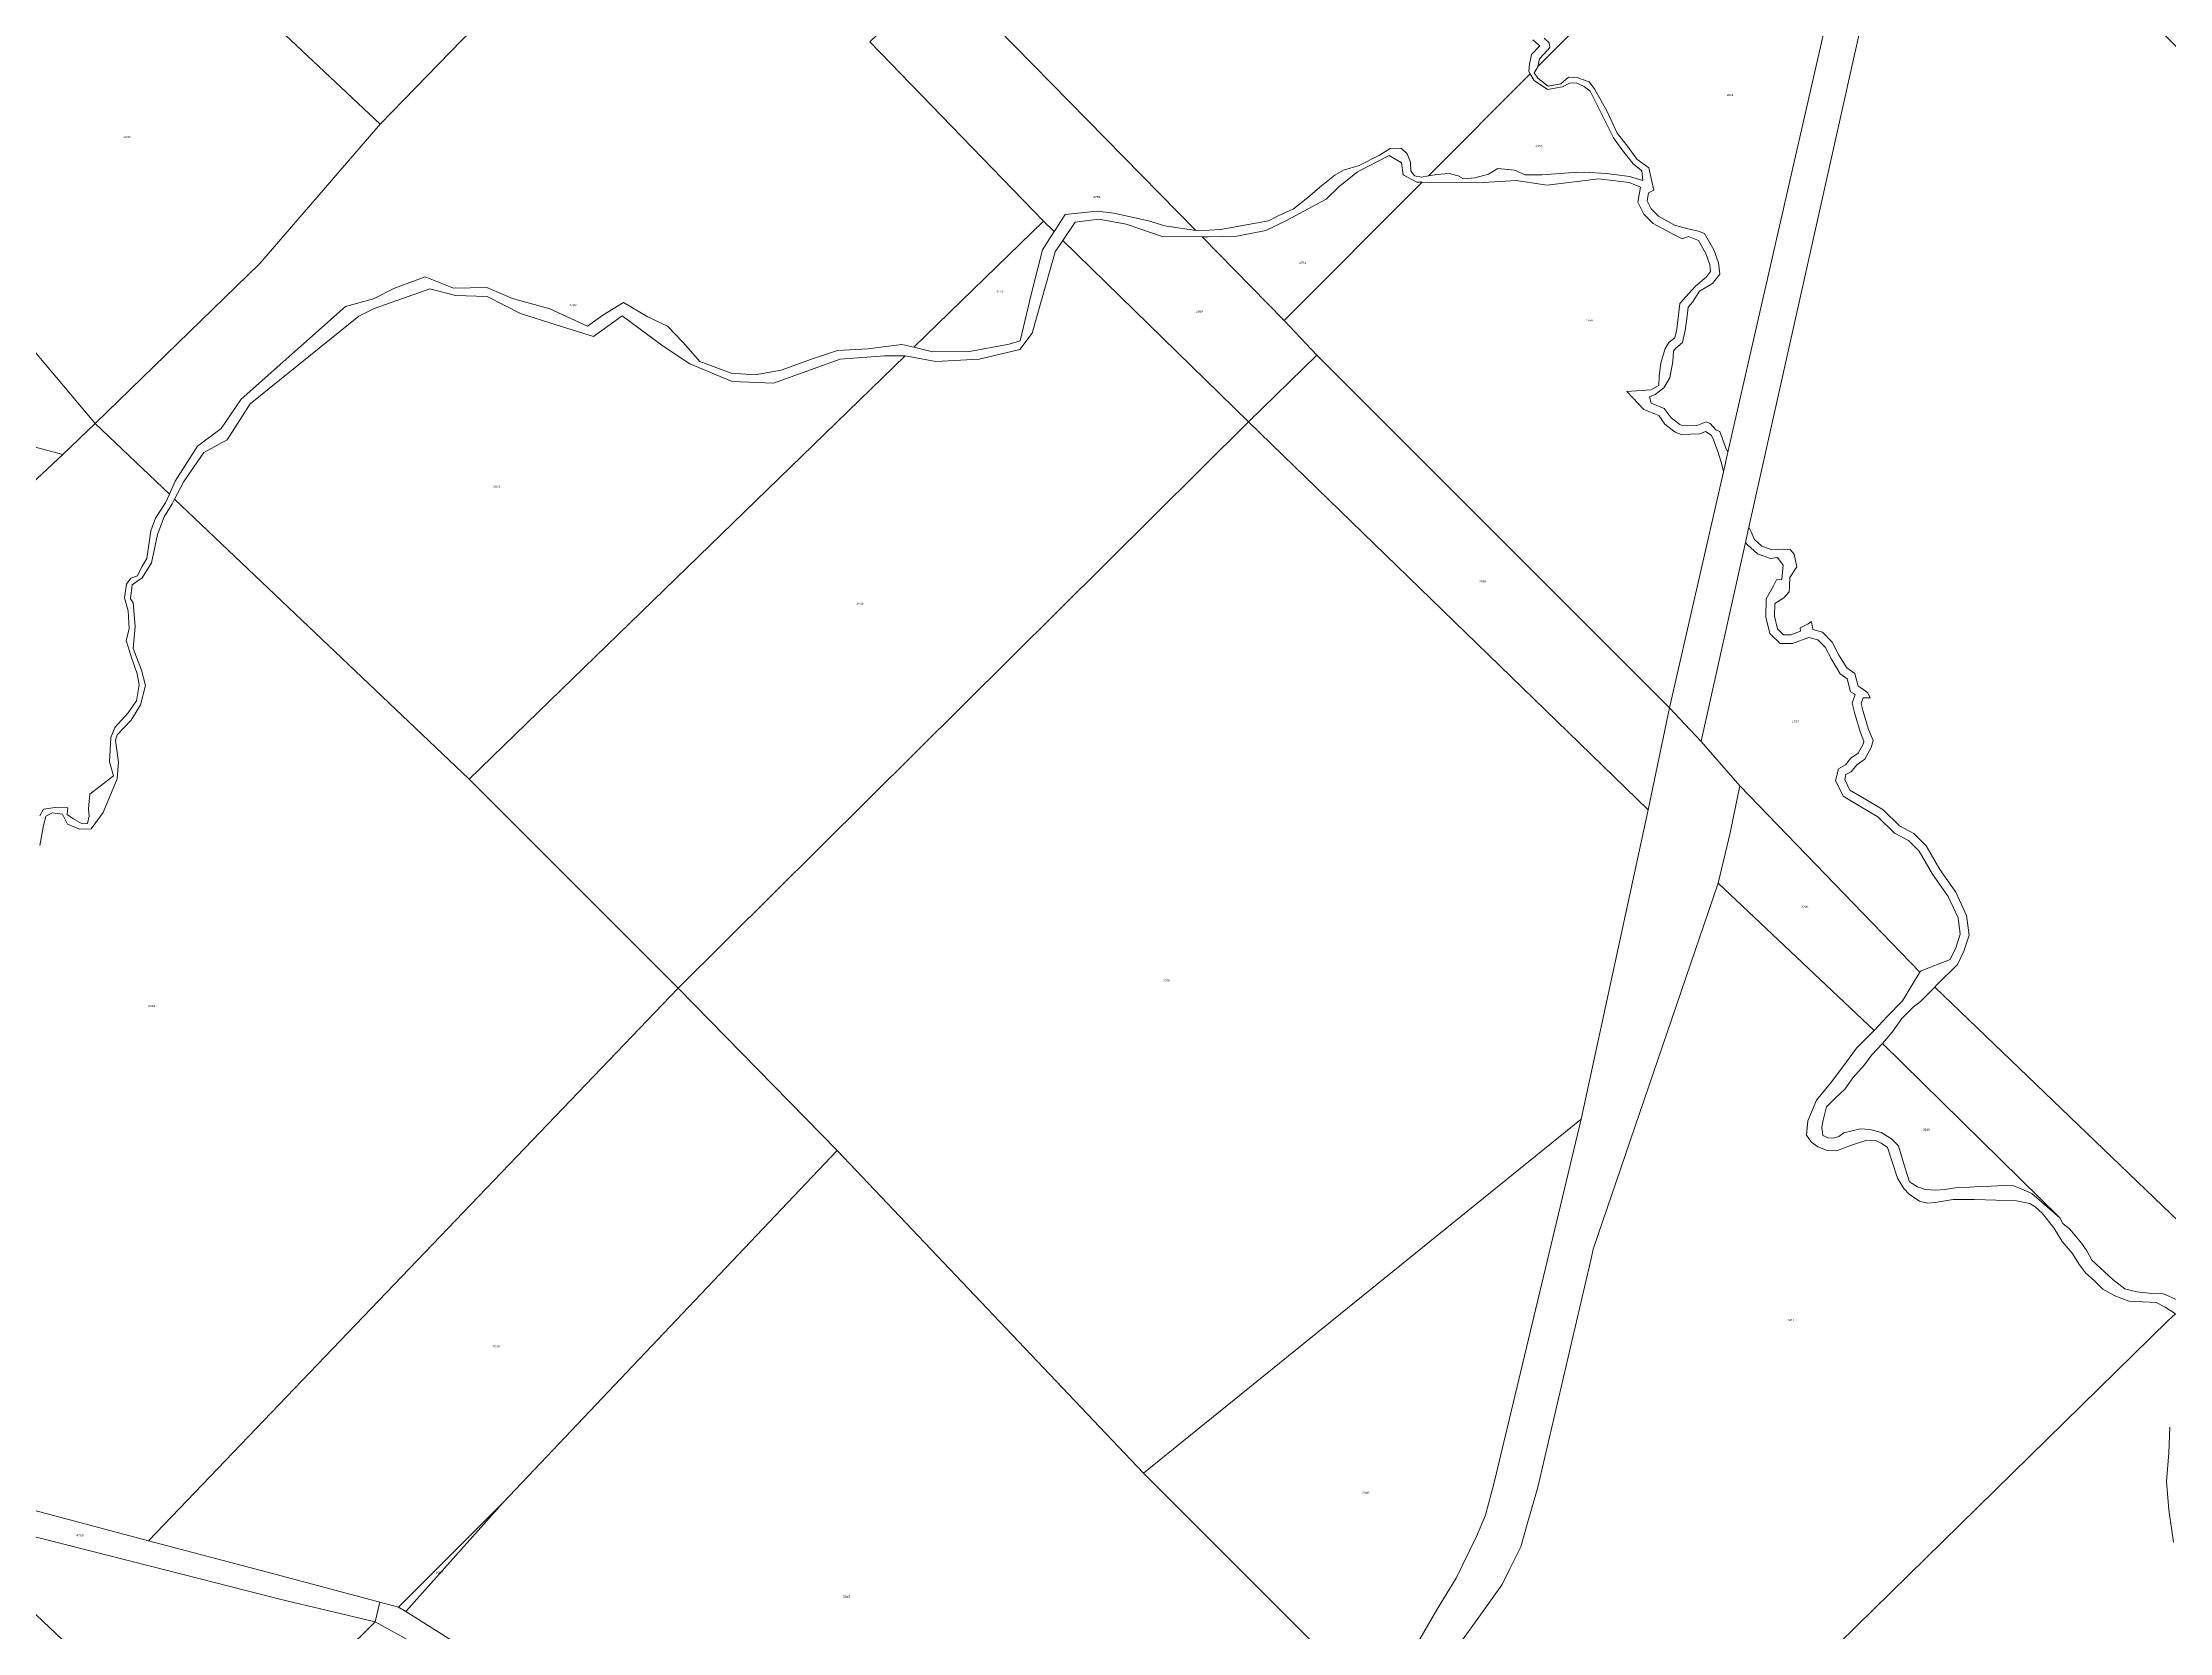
# Model space of a CAD drawing. Header units: metres. Extents: x 208626 to 229755, y 5040476 to 5064226.
# Drawn here: x 220075 to 221569, y 5050342 to 5051458 of the extents above; entities that cross this region are included whole.
import ezdxf

# ---------------------------------------------------------------- set-up
doc = ezdxf.new("R2010")
doc.units = ezdxf.units.M
doc.header["$LTSCALE"] = 0.56
doc.layers.add('6', color=7, linetype='Continuous', lineweight=13)
doc.layers.add('61', color=7, linetype='Continuous')

msp = doc.modelspace()

# ---------------------------------------------------------------- linework, layer by layer
at = {"layer": '6'}
for points in [[(221217.4701, 5050990.9977), (221255.3509, 5051156.7501), (221258.5071, 5051170.5605), (221361.744, 5051622.287), (221366.8789, 5051642.8267), (221370.4734, 5051662.8529), (221402.8234, 5051796.361), (221416.3557, 5051860.8615), (221428.7691, 5051903.4392), (221438.1551, 5051934.726), (221441.3451, 5051955.0525), (221445.8304, 5051967.2268), (221431.1262, 5051991.9112), (221452.7731, 5052028.9388), (221480.6862, 5052069.954), (221521.7014, 5052116.096), (221585.2744, 5052169.4839)], [(221570.7315, 5052038.546), (221474.7035, 5051960.7169), (221469.5383, 5051957.6155), (221464.4123, 5051939.0336), (221454.801, 5051901.8698), (221443.2674, 5051857.017), (221427.9846, 5051808.6849), (221419.7687, 5051773.2539), (221406.7444, 5051712.2064), (221390.0847, 5051640.4418), (221273.2689, 5051117.7924), (221270.8464, 5051106.9537), (221239.6922, 5050967.5656), (221239.6403, 5050967.3338), (221239.6344, 5050967.34)], [(221122.4709, 5051436.9402), (221124.8007, 5051440.6765), (221124.9536, 5051441.3639), (221359.938, 5051676.6094)], [(221359.938, 5051676.6094), (221124.9536, 5051441.3639), (221126.1721, 5051446.8421), (221131.6573, 5051452.5966), (221133.44, 5051454.7888), (221133.0286, 5051458.0771), (221129.326, 5051461.3654)], [(221273.2689, 5051117.7924), (221390.0847, 5051640.4418), (222204.8764, 5050819.0202)], [(221361.744, 5051622.287), (221258.5071, 5051170.5605), (221256.7388, 5051174.0942), (221252.7869, 5051185.0283), (221250.0106, 5051186.1827), (221246.0588, 5051190.7386), (221243.171, 5051191.8016), (221237.3951, 5051189.5237), (221226.7555, 5051189.068), (221224.6276, 5051189.9793), (221218.6998, 5051194.5351), (221213.836, 5051201.2171), (221204.5644, 5051205.0137), (221203.5003, 5051209.4177), (221207.4522, 5051211.0882), (221213.3799, 5051215.7959), (221217.6417, 5051222.6861), (221219.9216, 5051234.0758), (221220.3776, 5051241.3652), (221221.8975, 5051243.6431), (221226.6093, 5051247.4397), (221228.5634, 5051255.903), (221229.6371, 5051264.0567), (221230.4986, 5051272.3687), (221233.7198, 5051275.909), (221238.5518, 5051283.5263), (221247.679, 5051288.9977), (221252.7323, 5051295.5831), (221251.8732, 5051303.5222), (221248.5445, 5051312.5341), (221241.9674, 5051324.143), (221237.7796, 5051325.645), (221230.2634, 5051327.3616), (221221.0288, 5051330.0437)], [(220655.7212, 5051458.7051), (220777.7236, 5051332.7073), (220686.5714, 5051244.1567), (220678.1374, 5051246.2373), (220654.3401, 5051243.0315), (220632.9966, 5051241.8992), (220614.7063, 5051235.7669), (220593.5881, 5051228.0976), (220575.2884, 5051224.7933), (220558.3118, 5051225.8947), (220536.264, 5051234.2656), (220524.5788, 5051247.4828), (220513.5549, 5051258.9376), (220499.4444, 5051265.7665), (220482.6978, 5051275.5346), (220468.2758, 5051266.6806), (220457.5028, 5051259.0419), (220430.9193, 5051271.2498), (220404.7207, 5051278.3916), (220386.7747, 5051286.2268), (220363.3999, 5051285.6241), (220343.4091, 5051293.6127), (220321.8629, 5051285.6267), (220307.029, 5051278.106), (220287.5681, 5051272.7241), (220214.1161, 5051207.8241), (220200.0964, 5051187.1815), (220183.6172, 5051174.6484), (220167.9304, 5051150.0982), (220163.8136, 5051140.9948), (220111.5253, 5051190.7243), (220227.2521, 5051302.9418), (220311.7784, 5051400.9184), (220508.7184, 5051603.7025)], [(221121.5742, 5051460.1661), (221125.2271, 5051456.8206), (221126.3111, 5051455.8579), (221120.5678, 5051449.8326), (221119.0539, 5051443.0268), (221118.6235, 5051437.8957), (221119.6994, 5051436.1039), (221048.1694, 5051364.4944), (221043.3208, 5051363.6021), (221038.4696, 5051364.6225), (221035.7887, 5051368.194), (221035.5333, 5051374.0615), (221033.2354, 5051379.9289), (221029.0224, 5051384.0106), (221021.3627, 5051383.883), (221013.8305, 5051379.036), (220999.4886, 5051371.8695), (220988.3818, 5051368.5531), (220982.3817, 5051364.9816), (220972.9346, 5051357.5834), (220963.3357, 5051349.2576), (220953.2502, 5051341.3493), (220942.6542, 5051336.3747), (220935.7604, 5051333.0583), (220902.1848, 5051326.9358), (220886.5764, 5051326.0305), (220884.746, 5051326.296), (220706.7196, 5051507.7058)], [(221221.0288, 5051330.0437), (221209.6468, 5051336.1589), (221204.4829, 5051341.3649), (221201.6912, 5051347.0509), (221202.6575, 5051352.5225), (221206.5232, 5051354.5609), (221204.6816, 5051362.7168), (221202.938, 5051370.1206), (221194.4381, 5051376.2179), (221187.8997, 5051385.3638), (221180.7074, 5051394.5098), (221173.65, 5051409.7273), (221164.8444, 5051425.7052), (221161.1419, 5051430.6377), (221153.0511, 5051433.5149), (221146.4689, 5051433.7889), (221141.1209, 5051429.2675), (221132.3445, 5051427.6234), (221125.0765, 5051433.1039), (221122.4709, 5051436.9402)], [(220946.8249, 5051263.0374), (221043.7457, 5051360.066), (221082.8267, 5051359.6362), (221109.8238, 5051361.2228), (221131.5803, 5051358.0494), (221158.2597, 5051361.3815), (221167.7881, 5051362.4922), (221177.634, 5051361.2228), (221189.068, 5051359.9535), (221197.152, 5051356.5381), (221195.3169, 5051346.1475), (221199.4314, 5051337.7672), (221205.9454, 5051331.2002), (221218.7014, 5051324.3468), (221226.2609, 5051320.2513), (221230.8409, 5051322.0113), (221237.7626, 5051319.1494), (221242.9754, 5051309.9486), (221245.8701, 5051302.1115), (221246.3839, 5051297.3631), (221243.533, 5051293.6478), (221235.7749, 5051287.1333), (221228.8361, 5051279.6353), (221224.6185, 5051274.9999), (221223.5585, 5051264.7718), (221222.5341, 5051256.9934), (221221.1221, 5051250.8779), (221217.3273, 5051247.8201), (221214.3724, 5051243.3916), (221211.4548, 5051232.922), (221210.1624, 5051223.8623), (221209.9275, 5051217.2918), (221204.4082, 5051214.3585), (221187.4978, 5051213.1851), (221199.3502, 5051200.5355), (221209.9099, 5051196.2116), (221214.271, 5051190.2202), (221221.5096, 5051184.6569), (221225.6262, 5051182.8941), (221238.684, 5051183.4533)], [(221238.684, 5051183.4533), (221242.8511, 5051185.0967), (221246.6758, 5051182.3657), (221247.9477, 5051180.4125), (221251.1052, 5051171.6764), (221254.0183, 5051162.7148), (221255.3509, 5051156.7501), (221217.4701, 5050990.9977), (220969.7248, 5051238.7104), (220946.8249, 5051263.0374)], [(220037.4382, 5051120.9824), (220088.9421, 5051168.8259), (220111.5253, 5051190.7243), (220163.8136, 5051140.9948), (220161.0546, 5051134.8938), (220153.9478, 5051124.1829), (220150.8084, 5051115.2376), (220147.9175, 5051095.7413), (220144.2974, 5051089.9218), (220141.2861, 5051083.6637), (220136.7089, 5051081.9788), (220133.6916, 5051077.8397), (220132.2462, 5051068.0915), (220134.896, 5051059.1857), (220135.6188, 5051046.429), (220133.3301, 5051038.1249), (220136.8233, 5051027.0161), (220141.0402, 5051014.8116), (220142.4856, 5051007.1093), (220140.6685, 5050995.7506), (220134.8869, 5050987.4467), (220125.4916, 5050977.0968), (220122.7105, 5050970.0622), (220121.6266, 5050952.9728), (220124.5174, 5050943.2247), (220107.8393, 5050930.3071), (220106.8717, 5050919.9805), (220107.487, 5050914.7549), (220106.2565, 5050909.683), (220102.4107, 5050909.5293), (220095.95, 5050913.218), (220091.9504, 5050915.9844), (220092.4119, 5050920.749), (220083.6436, 5050920.9027), (220075.337, 5050919.6731), (220072.8757, 5050915.0623)], [(220100.5216, 5050905.6651), (220108.9314, 5050905.9513), (220117.1512, 5050917.4776), (220127.1148, 5050941.0252), (220128.1243, 5050952.8397), (220125.8138, 5050968.0338), (220127.1116, 5050972.068), (220136.9176, 5050982.2976), (220143.4326, 5050993.1624), (220146.8935, 5051006.7059), (220144.1537, 5051017.5118), (220138.3758, 5051032.5447), (220139.8178, 5051047.9612), (220138.2344, 5051064.5927), (220136.3596, 5051067.4743), (220137.5133, 5051077.2717), (220144.7236, 5051082.3145), (220151.2335, 5051092.7446), (220155.4155, 5051112.7716), (220160.0389, 5051125.0664), (220165.6629, 5051134.2875), (220167.4002, 5051137.5837), (220374.3054, 5050940.8036), (220521.1651, 5050793.9438), (220149.0753, 5050405.8047), (220069.1426, 5050427.1608)], [(221317.1421, 5051051.6235), (221314.7682, 5051049.9293), (221309.1727, 5051047.2187), (221309.5119, 5051044.6775), (221302.7295, 5051042.3057), (221297.6426, 5051042.3057), (221293.4036, 5051046.3716), (221291.1992, 5051055.3506), (221291.3688, 5051064.1601), (221297.8259, 5051068.2907), (221301.5561, 5051072.526), (221301.7257, 5051076.2531), (221302.0649, 5051082.5215), (221306.8125, 5051089.9756), (221304.9474, 5051098.9546), (221302.2226, 5051102.1528), (221297.3588, 5051102.4566), (221289.2705, 5051101.9146), (221282.4307, 5051104.4963), (221277.1109, 5051109.204), (221274.679, 5051114.9749), (221273.2689, 5051117.7924)], [(221239.6403, 5050967.3338), (221239.6922, 5050967.5656), (221270.8464, 5051106.9537), (221272.0121, 5051105.5439), (221279.2172, 5051099.1678), (221288.3531, 5051095.7195), (221293.2926, 5051096.4923), (221297.2232, 5051091.2539), (221296.4614, 5051081.0647), (221292.5574, 5051080.8892), (221290.5951, 5051076.5156), (221285.3129, 5051067.5513), (221285.065, 5051054.6684), (221287.884, 5051043.1857), (221295.182, 5051036.1857), (221303.7687, 5051036.1857), (221315.3857, 5051040.2482), (221321.7368, 5051038.6618), (221326.7078, 5051033.4468), (221331.1587, 5051025.007), (221337.3399, 5051014.7784), (221342.2948, 5051011.2838), (221344.599, 5051002.075), (221347.7968, 5051000.3334), (221345.7396, 5050994.167), (221347.5564, 5050986.6791), (221351.5861, 5050973.6907), (221354.006, 5050967.5117), (221353.487, 5050965.4374), (221349.9832, 5050959.0841), (221344.8223, 5050955.4902), (221341.1368, 5050950.8473), (221336.1224, 5050948.1145), (221334.1258, 5050939.9305), (221339.4289, 5050928.8291), (221351.0495, 5050921.9415), (221363.8298, 5050914.4746), (221375.4607, 5050903.0246), (221385.4173, 5050897.7977), (221392.8637, 5050890.2119)], [(221800.8524, 5050413.3801), (221403.7335, 5050794.7181), (221405.0071, 5050796.0794), (221419.6645, 5050810.6652), (221424.2426, 5050819.9829), (221427.973, 5050831.3337), (221426.1077, 5050845.0563), (221418.6339, 5050861.5388), (221407.4429, 5050877.4637), (221397.7597, 5050893.9606), (221389.1122, 5050902.7701), (221379.1081, 5050908.022), (221367.5778, 5050919.3728), (221354.1534, 5050927.216), (221344.1494, 5050933.1455), (221340.5885, 5050940.5997), (221341.4267, 5050944.0355), (221345.1571, 5050946.0684), (221349.0571, 5050950.9814), (221354.6526, 5050954.878), (221359.2307, 5050963.1792), (221360.4176, 5050967.9229), (221357.3655, 5050975.716), (221353.4585, 5050988.309), (221352.102, 5050993.8997), (221353.4585, 5050997.9656), (221358.3757, 5050997.9656), (221356.6801, 5051001.5233), (221353.1194, 5051004.4033), (221349.8842, 5051006.1653), (221347.6799, 5051014.9748), (221341.9148, 5051019.0408), (221336.4889, 5051028.0197), (221331.7244, 5051037.0539), (221324.942, 5051044.1693), (221318.1595, 5051045.8634), (221317.1421, 5051051.6235)], [(221038.5851, 5050330.7503), (221054.3448, 5050357.9994), (221067.5875, 5050379.6692), (221081.8904, 5050408.9034), (221088.1122, 5050423.9482), (221094.5804, 5050447.7493), (221155.4882, 5050702.0209), (221202.5612, 5050919.3153), (221217.4701, 5050990.9977), (221228.2359, 5050979.394), (221239.6344, 5050967.34), (221239.6403, 5050967.3338), (221266.8485, 5050936.2498), (221260.0178, 5050903.2348), (221251.7325, 5050867.7156), (221163.8976, 5050610.8135), (221162.694, 5050605.0452), (221124.8877, 5050443.5975), (221117.011, 5050416.029), (221113.0726, 5050401.5883), (221105.1959, 5050385.8349), (221099.9448, 5050375.3326), (221083.5584, 5050352.226), (221072.1739, 5050336.2877)], [(221239.6344, 5050967.34), (221228.2359, 5050979.394), (221217.4701, 5050990.9977)], [(221392.8637, 5050890.2119), (221402.2916, 5050874.1497), (221413.2969, 5050858.4892), (221420.1641, 5050843.3446), (221421.719, 5050831.9058), (221418.5617, 5050822.2989), (221414.5698, 5050814.1741), (221394.1701, 5050806.3479), (221393.2162, 5050805.3283), (221266.8485, 5050936.2498), (221239.6403, 5050967.3338)], [(220072.8345, 5050894.2829), (220075.1417, 5050907.25), (220077.0163, 5050914.7421), (220081.6309, 5050917.1914), (220088.6969, 5050916.327), (220092.3021, 5050909.2671), (220100.5216, 5050905.6651)], [(221072.1739, 5050336.2877), (221083.5584, 5050352.226), (221099.9448, 5050375.3326), (221105.1959, 5050385.8349), (221113.0726, 5050401.5883), (221117.011, 5050416.029), (221124.8877, 5050443.5975), (221162.694, 5050605.0452), (221163.8976, 5050610.8135), (221251.7325, 5050867.7156), (221361.3397, 5050764.3441), (221348.8168, 5050751.8212), (221339.1679, 5050738.9114), (221330.4919, 5050727.2776), (221320.8299, 5050715.4467), (221314.7173, 5050700.8552), (221313.7367, 5050690.7169), (221316.8863, 5050686.0665), (221321.7368, 5050682.717), (221328.1257, 5050679.9539), (221334.7368, 5050679.7173), (221344.4918, 5050683.5032), (221356.1255, 5050687.2496), (221362.2382, 5050687.0524), (221366.1818, 5050685.2778), (221370.6211, 5050682.0606), (221377.737, 5050660.718), (221381.9564, 5050653.3343), (221385.7029, 5050649.3907), (221393.1839, 5050644.5574), (221398.7169, 5050643.0808), (221404.1605, 5050643.6427), (221416.7372, 5050645.7186), (221431.7371, 5050645.7188), (221446.8469, 5050645.1673), (221461.2236, 5050644.6583), (221470.4912, 5050642.8836), (221474.2376, 5050640.5175)], [(221367.0319, 5050755.2365), (221373.8719, 5050763.1648), (221380.7342, 5050772.7178), (221388.7339, 5050780.7179), (221393.7338, 5050784.718), (221403.7335, 5050794.7181), (221800.8524, 5050413.3801)], [(221503.4206, 5050619.2218), (221498.7372, 5050624.7199), (221493.7372, 5050628.7198), (221491.7371, 5050632.7198), (221367.0319, 5050755.2365)], [(220362.1583, 5050335.949), (220329.8375, 5050356.2679), (220398.2221, 5050432.8433), (220632.733, 5050680.099), (220847.8997, 5050453.5479), (221008.4208, 5050293.0267)], [(221474.2376, 5050640.5175), (221479.1672, 5050635.9823), (221487.3991, 5050625.6534), (221493.1922, 5050616.2014), (221500.205, 5050607.969), (221505.3884, 5050599.7367), (221509.657, 5050594.2484), (221515.7381, 5050588.7202), (221521.7382, 5050582.7203), (221530.2374, 5050578.0107), (221540.1474, 5050574.1248), (221559.3563, 5050573.2101), (221565.7302, 5050570.1234), (221572.8287, 5050565.3911), (221567.7385, 5050560.7211), (221153.8072, 5050154.6522), (221027.7745, 5050278.2269)], [(221574.0118, 5050575.053), (221564.5471, 5050579.391), (221556.2654, 5050579.5882), (221545.8148, 5050580.7713), (221537.3359, 5050582.9403), (221528.8659, 5050589.3699), (221514.2306, 5050603.0906), (221510.5192, 5050609.5599), (221506.9699, 5050614.8838), (221503.4206, 5050619.2218)], [(221153.8072, 5050154.6522), (221567.7385, 5050560.7211), (221572.8287, 5050565.3911)], [(221568.8083, 5050485.7028), (221568.1985, 5050467.7135), (221566.674, 5050447.5899), (221568.1985, 5050427.7711), (221571.5524, 5050404.9034)]]:
    msp.add_lwpolyline(points, dxfattribs=at)
for points in [[(220166.7221, 5051537.6973), (220375.2993, 5051739.341), (220508.7184, 5051603.7025), (220311.7784, 5051400.9184)], [(219950.9988, 5051367.7228), (219987.3966, 5051442.6031), (220063.4945, 5051560.4802), (220032.4607, 5051669.7355), (220097.8691, 5051605.4101), (220166.7221, 5051537.6973), (220311.7784, 5051400.9184), (220227.2521, 5051302.9418), (220111.5253, 5051190.7243), (220024.7114, 5051293.5731), (220042.841, 5051344.9403)], [(220655.7212, 5051458.7051), (220706.7196, 5051507.7058), (220884.746, 5051326.296), (220862.9839, 5051329.4523), (220851.4412, 5051332.874), (220827.1727, 5051338.3375), (220815.5033, 5051339.7315), (220792.9179, 5051337.4973), (220786.3432, 5051327.2024), (220785.19, 5051325.3967), (220777.7236, 5051332.7073)], [(221048.1694, 5051364.4944), (221119.6994, 5051436.1039), (221122.4988, 5051431.4424), (221131.6731, 5051425.2037), (221142.2421, 5051427.0811), (221147.2919, 5051429.545), (221151.8718, 5051429.7797), (221157.626, 5051427.433), (221161.7362, 5051424.0304), (221169.9626, 5051407.6919), (221178.1828, 5051391.3828), (221183.9407, 5051383.0351), (221191.9262, 5051373.0619), (221198.1502, 5051368.0167), (221198.7181, 5051361.3413), (221189.3772, 5051364.2094), (221173.2223, 5051366.2847), (221157.5291, 5051367.207), (221146.6823, 5051366.7458), (221127.9887, 5051365.3623), (221115.988, 5051365.3623), (221108.6029, 5051368.5905), (221096.833, 5051369.7434), (221090.3712, 5051365.8234), (221080.6782, 5051363.287), (221072.8315, 5051362.3647), (221068.9083, 5051364.6706), (221062.6771, 5051366.2847), (221054.1381, 5051365.5929)], [(220889.1974, 5051321.7601), (220893.3183, 5051321.7386), (220913.6455, 5051322.0949), (220934.0378, 5051326.2356), (220948.4808, 5051333.1836), (220966.6683, 5051342.9821), (220976.2969, 5051348.1486), (220985.2123, 5051356.8781), (220998.2742, 5051367.4073), (221020.507, 5051378.8315), (221029.2413, 5051373.5954), (221030.3529, 5051365.3446), (221039.8813, 5051360.1085), (221043.7457, 5051360.066), (220946.8249, 5051263.0374)], [(220686.5714, 5051244.1567), (220777.7236, 5051332.7073), (220785.19, 5051325.3967), (220777.0653, 5051312.6751), (220769.0207, 5051281.2337), (220761.4493, 5051248.6103), (220753.7382, 5051246.3086), (220725.7739, 5051241.2456), (220699.7956, 5051240.8943)], [(220791.4391, 5051319.2781), (220800.0162, 5051332.06), (220816.605, 5051334.1992), (220835.8623, 5051330.6361), (220861.1822, 5051321.9066), (220889.1974, 5051321.7601), (220946.8249, 5051263.0374), (220969.7248, 5051238.7104), (220921.7263, 5051191.7098)], [(220374.3054, 5050940.8036), (220680.5008, 5051238.2594), (220702.1688, 5051234.2832), (220732.6426, 5051235.8176), (220761.1542, 5051242.7003), (220769.7305, 5051254.0475), (220786.0564, 5051311.2567), (220791.4391, 5051319.2781), (220921.7263, 5051191.7098), (220521.1651, 5050793.9438)], [(220003.1535, 5051191.5111), (220023.2006, 5051286.0191), (220024.7114, 5051293.5731), (220111.5253, 5051190.7243), (220088.9421, 5051168.8259)], [(220167.4002, 5051137.5837), (220173.8916, 5051149.9007), (220187.8795, 5051170.2158), (220204.3568, 5051179.2736), (220220.4033, 5051204.4121), (220296.7735, 5051266.0284), (220307.5215, 5051271.4453), (220346.6125, 5051285.2729), (220364.7514, 5051280.4938), (220386.9066, 5051279.8127), (220410.5018, 5051267.7832), (220435.4565, 5051259.9167), (220461.6218, 5051251.8195), (220481.7318, 5051266.293), (220510.5334, 5051245.0085), (220529.3317, 5051232.5379), (220559.1558, 5051220.1077), (220588.0038, 5051219.0722), (220634.8703, 5051235.7593), (220666.0031, 5051238.1069), (220680.5008, 5051238.2594), (220374.3054, 5050940.8036)], [(220921.7263, 5051191.7098), (220969.7248, 5051238.7104), (221217.4701, 5050990.9977), (221202.5612, 5050919.3153)], [(219902.9845, 5051156.1825), (219913.495, 5051204.8042), (219925.2231, 5051212.1184), (220003.1535, 5051191.5111), (220088.9421, 5051168.8259), (220037.4382, 5051120.9824)], [(220521.1651, 5050793.9438), (220921.7263, 5051191.7098), (221202.5612, 5050919.3153), (221155.4882, 5050702.0209), (220847.8997, 5050453.5479), (220632.733, 5050680.099)], [(221251.7325, 5050867.7156), (221260.0178, 5050903.2348), (221266.8485, 5050936.2498), (221393.2162, 5050805.3283), (221381.1677, 5050785.052), (221370.3226, 5050774.207), (221361.3397, 5050764.3441)], [(220149.0753, 5050405.8047), (220521.1651, 5050793.9438), (220632.733, 5050680.099), (220398.2221, 5050432.8433), (220324.8053, 5050359.4315), (220311.5984, 5050362.93), (220232.6691, 5050383.8385)], [(221324.5764, 5050696.5172), (221325.4954, 5050701.2695), (221327.7361, 5050710.7171), (221333.7359, 5050716.7172), (221340.8476, 5050723.36), (221346.2664, 5050731.0241), (221354.3509, 5050740.2916), (221359.4776, 5050747.193), (221367.0319, 5050755.2365), (221491.7371, 5050632.7198), (221472.0686, 5050649.785), (221464.9701, 5050652.9399), (221459.0546, 5050655.3061), (221451.7589, 5050655.5033), (221443.4772, 5050655.1089), (221434.9984, 5050654.7146), (221425.3365, 5050654.123), (221418.2379, 5050653.7287), (221410.9422, 5050652.5456), (221404.4654, 5050652.18), (221397.1394, 5050652.7428), (221391.6183, 5050654.5174), (221386.0972, 5050658.0667), (221382.5123, 5050668.9497), (221378.2437, 5050683.2802), (221373.4776, 5050688.2355), (221366.1488, 5050692.6771), (221358.2945, 5050694.7426), (221351.5903, 5050695.3341), (221340.0359, 5050692.5631), (221336.4073, 5050689.813), (221332.4637, 5050688.6299), (221328.9144, 5050689.0243), (221325.1679, 5050690.6017)], [(220847.8997, 5050453.5479), (221155.4882, 5050702.0209), (221094.5804, 5050447.7493), (221088.1122, 5050423.9482), (221081.8904, 5050408.9034), (221067.5875, 5050379.6692), (221054.3448, 5050357.9994), (221038.5851, 5050330.7503), (221024.302, 5050313.1065), (221008.4208, 5050293.0267)], [(219808.1748, 5050483.8709), (219811.1669, 5050493.4977), (219838.4438, 5050483.7218), (219965.6388, 5050450.2858), (219978.0708, 5050451.2078), (220069.1426, 5050427.1608), (220149.0753, 5050405.8047), (220232.6691, 5050383.8385), (220311.5984, 5050362.93), (220308.3306, 5050349.0586), (220241.3819, 5050364.8303), (220149.4868, 5050388.4604), (220047.1764, 5050414.3471), (219991.9523, 5050427.8441), (219982.3768, 5050436.9178), (219811.6038, 5050482.7278)], [(219668.8689, 5050360.0417), (219691.4453, 5050406.4149), (219700.3582, 5050428.5012), (219755.3296, 5050386.3674), (219806.542, 5050478.6175), (219818.2474, 5050474.9794), (219858.0227, 5050463.7712), (219991.9523, 5050427.8441), (220194.2282, 5050236.1765), (220181.4145, 5050223.3629), (219985.7935, 5050020.0333), (219763.0373, 5050259.0143)], [(220324.8053, 5050359.4315), (220398.2221, 5050432.8433), (220329.8375, 5050356.2679)], [(219991.9523, 5050427.8441), (220047.1764, 5050414.3471), (220149.4868, 5050388.4604), (220241.3819, 5050364.8303), (220308.3306, 5050349.0586), (220194.2282, 5050236.1765)], [(220308.3306, 5050349.0586), (220311.5984, 5050362.93), (220324.8053, 5050359.4315), (220329.8375, 5050356.2679), (220362.1583, 5050335.949), (220388.4141, 5050313.6316), (220444.8639, 5050267.684), (220479.2475, 5050236.223), (220502.4862, 5050216.0239), (220515.393, 5050204.8052), (220534.8791, 5050187.4909), (220528.0362, 5050179.3274), (220481.0662, 5050221.2128), (220467.9722, 5050232.5213), (220455.4733, 5050243.8298), (220425.6466, 5050267.6929), (220384.0537, 5050301.07), (220373.2703, 5050309.2858), (220364.0275, 5050317.5017), (220340.0596, 5050331.3636)], [(220194.2282, 5050236.1765), (220308.3306, 5050349.0586), (220340.0596, 5050331.3636), (220364.0275, 5050317.5017), (220373.2703, 5050309.2858), (220384.0537, 5050301.07), (220425.6466, 5050267.6929), (220455.4733, 5050243.8298), (220467.9722, 5050232.5213), (220469.3609, 5050229.1486), (220469.3609, 5050225.9743), (220442.0955, 5050190.5276), (220409.0104, 5050146.5157), (220334.6857, 5050213.9625), (220309.9489, 5050184.0179), (220280.6553, 5050154.0734)]]:
    msp.add_lwpolyline(points, close=True, dxfattribs=at)

# ---------------------------------------------------------------- texts
at = {"layer": '61'}
for s, width, p in [('2061', 1.1, (221257.7263, 5051420.7213)), ('3049', 1.2, (220131.3906, 5051391.25)), ('4755', 1.2, (221123.3041, 5051384.5088)), ('4752', 1.2, (220812.7188, 5051349)), ('4754', 1.2, (220957.1995, 5051302.8603)), ('4751', 1.1, (220744.7008, 5051282.8599)), ('4750', 1.2, (220444.625, 5051273.25)), ('2929', 1.2, (220884.8147, 5051268.7602)), ('4756', 1.2, (221158.6563, 5051262.5)), ('2072', 1.2, (220391.2234, 5051145.6279)), ('3638', 1.15, (221083.6797, 5051079)), ('2035', 1.2, (220646.4297, 5051063.5)), ('4757', 1.2, (221303.3636, 5050980.4631)), ('3246', 1.2, (221310.0078, 5050850.5)), ('2059', 1.2, (220861.8594, 5050798.75)), ('2034', 1.2, (220148.625, 5050780.75)), ('3040', 1.2, (221395.2969, 5050694)), ('2471', 1.1, (221300.2969, 5050560.25)), ('2058', 1.2, (220390.9063, 5050541.75)), ('2043', 1.2, (221001.6875, 5050439)), ('4785', 1.2, (220098.4174, 5050409.0824)), ('2057', 1.2, (220350.955, 5050382.8476)), ('2042', 1.2, (220636.9844, 5050366))]:
    msp.add_text(s, height=1.4, dxfattribs=dict(at, width=width)).set_placement(p)

doc.saveas('drawing.dxf')
